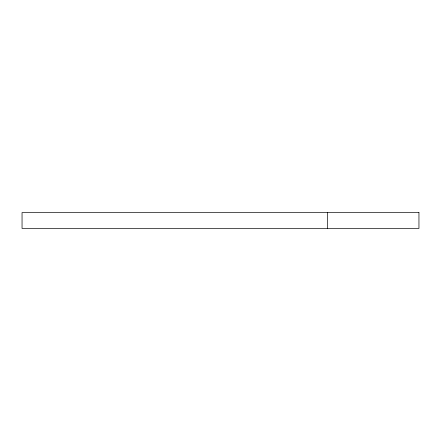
<?xml version="1.0" encoding="UTF-8"?>
<svg xmlns="http://www.w3.org/2000/svg" width="441" height="441" viewBox="0 0 441 441"><rect width="100%" height="100%" fill="white"/><g stroke="black" fill="none" stroke-linecap="round" stroke-linejoin="round"><path stroke-width="0.66" d="M327.663 212.562L327.663 228.438M418.95 212.562L22.05 212.562L22.05 228.438L418.95 228.438L418.95 212.562"/></g></svg>
